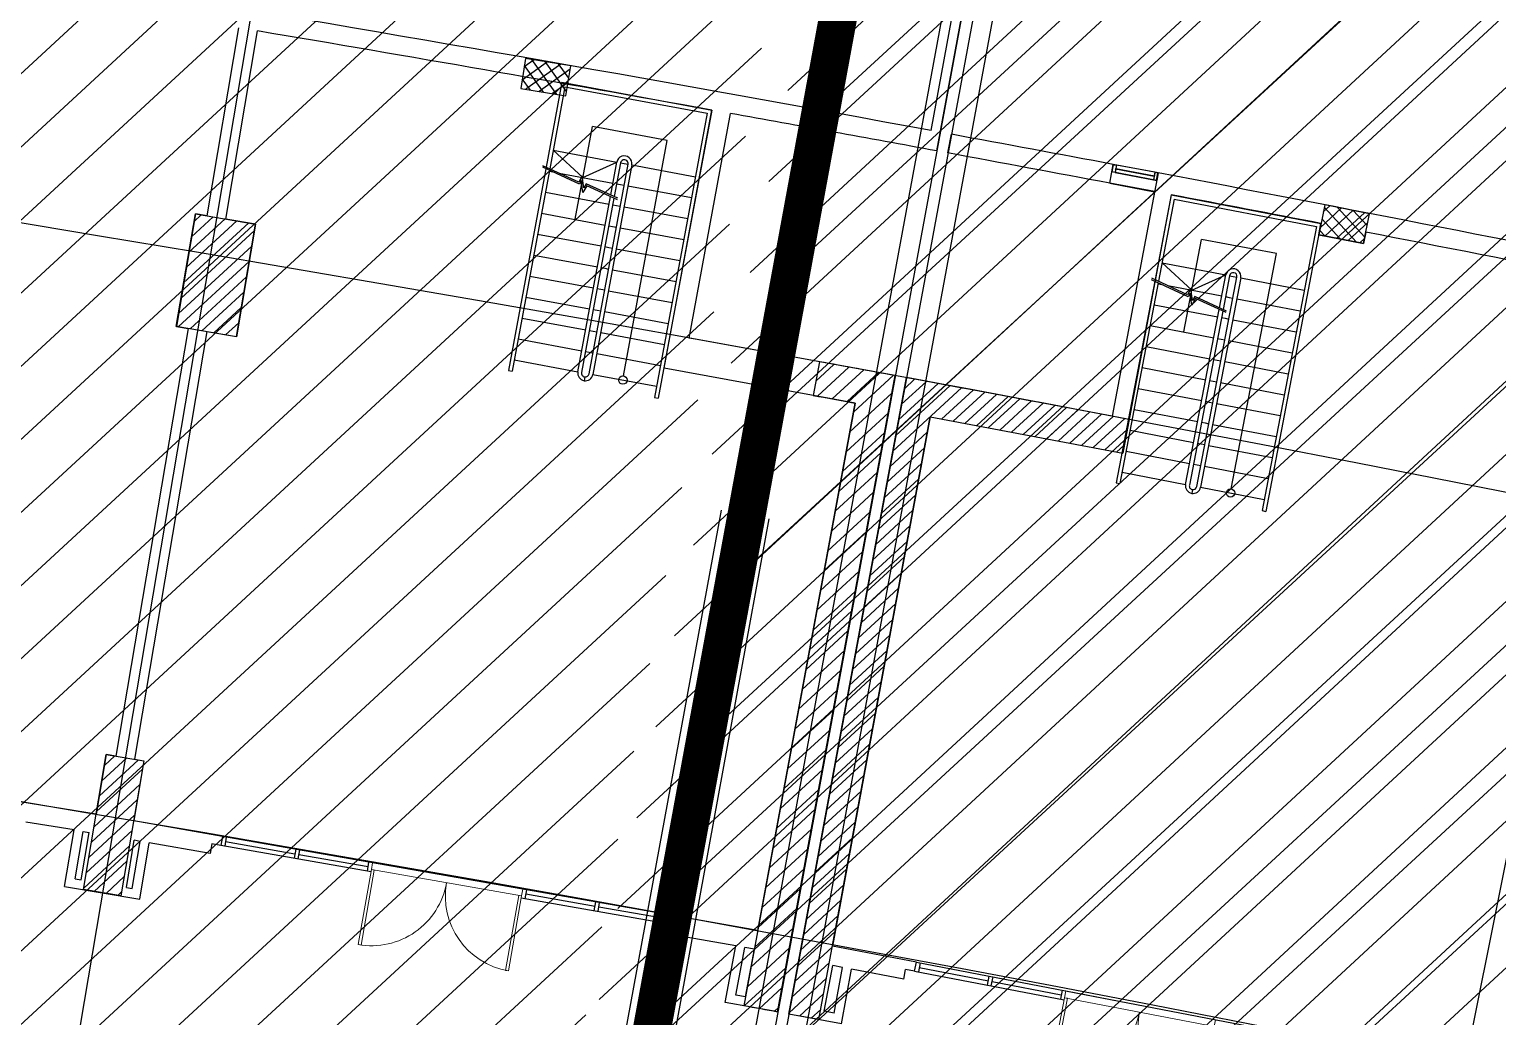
# Model space of a CAD drawing. Extents: x -678889171 to 586587, y -792238163 to 335485.
# Drawn here: x -678784365 to -678765092, y -792171516 to -792158549 of the extents above; entities that cross this region are included whole.
import ezdxf
from ezdxf.enums import TextEntityAlignment as Align

# ---------------------------------------------------------------- set-up
doc = ezdxf.new("R2010")
doc.units = 0
doc.header["$MEASUREMENT"] = 0
doc.layers.get('0').update_dxf_attribs({"color": 8})
for name, color, linetype in [('A-ANNO-LEGN', 252, 'Continuous'), ('A-FLOR-PATT', 252, 'Continuous'), ('A-SITE-PATT', 252, 'Continuous'), ('A-WALL', 252, 'Continuous')]:
    doc.layers.add(name, color=color, linetype=linetype)
for name, color, linetype, lineweight in [('BASEMENT3 LAYOUT$0$A-TABL-TEXT', 252, 'Continuous', 30), ('BASEMENT3 LAYOUT$0$HATCH5', 252, 'Continuous', 15), ('BASEMENT3 LAYOUT$0$HATCH6', 252, 'Continuous', 15), ('Ground floor Towers$0$04-Ground Floor$0$A-DOOR-FULL', 252, 'Continuous', 20), ('Ground floor Towers$0$04-Ground Floor$0$A-GLAZ', 252, 'Continuous', 20)]:
    doc.layers.add(name, color=color, linetype=linetype, lineweight=lineweight)
doc.styles.add('Ground floor Towers$0$$Bas01-Rname$0$EN-SC', font='swissc.ttf')
doc.styles.add('Ground floor Towers$0$$Bas01-Rname$0$EN-SCL', font='swisscl.ttf')
doc.styles.add('Ground floor Towers$0$04-Ground Floor$0$V2-lower ground$0$LEVEL  FOR LICENSE LOWER GR$0$$LG- LEVEL$0$AR-SR', font='sarb.shx')

# ---------------------------------------------------------------- blocks, each defined once
blk = doc.blocks.new('A$C61C61320')
at = {"layer": 'BASEMENT3 LAYOUT$0$HATCH5'}
h = blk.add_hatch(dxfattribs=at)
h.set_pattern_fill('JIS_WOOD', color=256, scale=1000, style=0)
h.set_pattern_definition([(45, (-845680.2949388556, -470481.0696760565), (-499.9999991609842, 499.9999991609843), [])])
h.paths.add_polyline_path([(12440.74077330553, -169431.9252005816), (13408.27617370361, -243253.7315873399), (7111.185080291936, -248399.4795461658), (-61957.46107163071, -237877.8060760189), (-55832.26724016038, -200866.3395951205), (-20860.02674167091, -206712.4958959252), (-20783.43353955913, -208437.764712235), (-16504.6553898881, -208719.7022090854), (-18718.17453308101, -208569.0044804074), (-18168.17453308101, -169431.9252005816)])
at = {"layer": 'BASEMENT3 LAYOUT$0$HATCH6'}
h = blk.add_hatch(dxfattribs=at)
h.set_pattern_fill('JIS_WOOD', color=256, scale=1000, style=0)
h.set_pattern_definition([(45, (-845711.5632553247, -470537.5133829243), (-499.9999991609842, 499.9999991609843), [])])
h.paths.add_polyline_path([(-57054.4839232408, -202715.6827627594), (-61988.72938809986, -237934.2497828866), (-80426.45722685638, -233625.2072105513), (-117920.8563015934, -232159.4412755717), (-127624.8318891085, -221284.5855308848), (-127624.8318891085, -154987.425217584), (-104462.5924733605, -154589.848100547), (-93882.62928564264, -154028.8445178776), (-93529.7361727003, -176713.0896850609), (-93352.28011348587, -178273.3977080029), (-93352.28011348587, -194674.8746110406), (-91405.28890382661, -196764.3988851835), (-82930.71560722869, -197602.72102616), (-65142.08317814791, -199622.3395659931), (-55832.26724016038, -200866.3395951205)])
for p, q in [((-59883.22629425302, -226953.7113033014), (-62016.83858275879, -241980.3372030303)), ((-61377.40907591535, -242077.9771225467), (-59248.31349740457, -227043.8649367919))]:
    blk.add_line(p, q)
at = {"layer": 'BASEMENT3 LAYOUT$0$A-TABL-TEXT', "const_width": 500}
blk.add_lwpolyline([(-61675.10775182908, -241975.3168535259), (-55832.26724016038, -200866.3395951205)], dxfattribs=at)
at = {"layer": 'BASEMENT3 LAYOUT$0$HATCH6'}
for points in [[(-56182.62965816143, -202983.40351943), (-61193.42310835095, -237994.1969192784), (-80426.45722685638, -233662.5050700729), (-117920.8563015934, -232196.7391350933), (-127624.8318891085, -221321.8833904064), (-127624.8318891085, -155024.7230771056), (-104462.5924733605, -154627.1459600686), (-93882.62928564264, -154066.1423773992), (-93361.99845258333, -178187.9478082885), (-93352.28011348587, -179178.229467513), (-93494.76352696051, -194320.7128558172), (-91405.28890382661, -196764.3988851835), (-82961.84863941744, -197787.7979447818), (-65211.28236189531, -199613.7986915881), (-55832.26724016038, -200866.3395951205)], [(-56182.62965816143, -202984.025088968), (-61193.42310835095, -237994.8184888165), (-80426.45722685638, -233663.1266396109), (-117920.8563015934, -232197.3607046313), (-127624.8318891085, -221322.5049599444), (-127624.8318891085, -155025.3446466436), (-104462.5924733605, -154627.7675296066), (-93882.62928564264, -154066.7639469372), (-93361.99845258333, -178188.5693778265), (-93352.28011348587, -179178.851037051), (-93494.76352696051, -194321.3344253552), (-91405.28890382661, -196765.0204547216), (-82961.84863941744, -197788.4195143199), (-65211.28236189531, -199614.4202611261), (-55832.26724016038, -200866.9611646585)]]:
    blk.add_lwpolyline(points, close=True, dxfattribs=at)
blk = doc.blocks.new('2')
at = {"layer": 'BASEMENT3 LAYOUT$0$A-TABL-TEXT', "const_width": 500}
blk.add_lwpolyline([(56518.08711341524, -7861.840212244359), (62088.58906143298, 31331.02110951082)], dxfattribs=at)
blk = doc.blocks.new('Ground floor Towers$0$04-Ground Floor$0$a-r-00l-facd$0$WATG_DOORDOUBLE_M3')
at = {"layer": 'Ground floor Towers$0$04-Ground Floor$0$A-DOOR-FULL'}
for p, q in [((2199.999999287247, 1.468276605010033e-05), (2200.000000712753, -99.99998531723395)), ((-7.127528078854084e-07, -8.368981070816517e-06), (7.127528078854084e-07, -100.0000083689811))]:
    blk.add_line(p, q, dxfattribs=at)
for points in [[(7.127528078854084e-07, -100.0000083689811), (40.00000071275281, -100.0000077987788), (40.00001545171835, -1199.058316136943), (1.545171835459769e-05, -1199.058316707145)], [(2200.000000712753, -99.99997886421625), (2160.000000712753, -99.99997943441849), (2160.000015465135, -1199.999985887436), (2200.000015465135, -1199.999985317234)]]:
    blk.add_lwpolyline(points, close=True, dxfattribs=at)
for centre, start, end in [((7.127528078854084e-07, -100.0000167199178), 270.0000008170881, 8.137530065835503e-07), ((2200.000000712753, -99.99998535879422), 180.000000813753, 270.0000008170881)]:
    blk.add_arc(centre, 1100, start, end, dxfattribs=at)
at = {"layer": 'Ground floor Towers$0$04-Ground Floor$0$A-GLAZ'}
for p, q in [((-7.127528078854084e-07, -1.482199877500534e-05), (2199.999999287247, 8.229748345911503e-06)), ((7.127528078854084e-07, -100.0000083689811), (2200.000000712753, -99.99998531723395))]:
    blk.add_line(p, q, dxfattribs=at)
blk = doc.blocks.new('GR')
at = {"layer": 'A-FLOR-PATT'}
for p, q in [((24660, 51410), (18907.74619863499, 6297.218948154703)), ((33880, 50170), (28453.82219061675, 12193.04290999438)), ((34530, 50080), (29103.40449962695, 12100.23078453529)), ((43550, 48720), (36448.18627554716, 3793.630470206146)), ((32376.12747447414, 37855.94499149045), (28534.12877654682, 10966.40601642555)), ((32524.61943165358, 37834.72852022282), (28682.60164317381, 10945.05593341186)), ((30570.70715886561, 25234.41652635872), (31278.03718110567, 30184.10560962479)), ((30487.2764663228, 25498.84877071111), (30699.56789124678, 26984.40221164966)), ((21035.97771099815, 23993.39457644234), (21352.69590381341, 26478.68162789079)), ((21283.95675400909, 23961.67062782441), (21600.69026787899, 26447.07790357678)), ((25130.38818291645, 26229.15804317524), (25082.19678141375, 25832.07166866539)), ((25243.10438289924, 26215.47852154466), (25116.70866128604, 26116.44184319233)), ((25726.01774468087, 26156.8709409209), (25130.38818291645, 26229.15804317524)), ((25560.27525284124, 25774.05086249992), (25211.38027983429, 26219.32863851247)), ((25418.59342548205, 26194.1807297963), (25095.41086953774, 25940.95280060958)), ((25384.7862102584, 25795.34865424837), (25118.91979583076, 26134.66109751028)), ((25594.08246806473, 26172.8829380477), (25148.80469205219, 25823.98796504084)), ((25720.73195005918, 26113.31717495405), (25324.29373463511, 25802.69017329253)), ((25684.85783883795, 25817.72251865731), (25386.86932241722, 26198.03084676401)), ((25706.15563058638, 25993.2115612402), (25562.35836500017, 26176.73305501544)), ((25677.82634317811, 25759.7845664114), (25726.01774468087, 26156.8709409209)), ((25082.19678141375, 25832.07166866539), (25677.82634317811, 25759.7845664114)), ((25209.29716767569, 25816.64644599671), (25097.6220040824, 25959.17205492736)), ((25618.70639008363, 25935.81765690491), (25457.27789800822, 24812.75849158076)), ((25699.43415831088, 25937.8281323713), (25499.78277721803, 25781.39238154417)), ((25661.08384563142, 25879.21243393257), (25504.99053068754, 24793.27013378626)), ((25618.70639746381, 25935.81765577889), (27598.35995938299, 25651.26230981002)), ((25661.08384563142, 25879.21243393257), (27541.7547364745, 25608.88485425308)), ((25678.13636656245, 25762.3390897885), (25675.27181980107, 25760.09458979574)), ((27598.35995939217, 25651.26230987389), (27050.59091636544, 21840.42918899783)), ((27111.29436902475, 22237.43693882602), (27597.93321448565, 25651.32407776601)), ((27541.7547364745, 25608.88485425308), (27001.09957711742, 21847.54307256689)), ((27422.22575154188, 22647.15631764402), (27845.59055024144, 25617.16098299684)), ((30719.19918408018, 25213.20053088237), (30754.56587082954, 25460.68628408181)), ((25866.69072416248, 24146.79160900329), (26042.48094564381, 25369.76542775617)), ((27032.3077302981, 25227.48775424064), (26042.48094564381, 25369.76542775617)), ((26584.77187536817, 22113.97763450646), (27032.3077302981, 25227.48775424064)), ((32857.47811570577, 24903.52246448444), (32893.74982525935, 25150.91397491505)), ((32879.50572961812, 25051.93314529229), (32894.06094958497, 25150.86820263658)), ((32894.06094958497, 25150.86820263658), (32879.50572961812, 25051.93314529229)), ((32879.50572961812, 25051.93314529229), (32894.06094958497, 25150.86820263658)), ((32882.49231586268, 25054.15366732819), (32896.28147162087, 25147.88161639202)), ((32894.06094958497, 25150.86820263658), (32894.06094958497, 25150.86820263658)), ((32894.06094958497, 25150.86820263658), (32938.58365290182, 25144.31807007799)), ((33487.67129365063, 25063.53688283533), (32894.06094958497, 25150.86820263658)), ((32896.28147162087, 25147.88161639202), (32935.59706665726, 25142.09754804209)), ((32927.98761156246, 25090.37439457024), (32921.80791089907, 25048.36959897826)), ((32930.59116570269, 25089.99136246591), (32924.02843293497, 25045.3830127337)), ((32927.98761156246, 25090.37439457024), (32929.44313355914, 25100.26790030467)), ((33437.75965727487, 25015.37727567752), (32927.98761156246, 25090.37439457024)), ((32935.59706665726, 25142.09754804209), (32929.44313355914, 25100.26790030467)), ((32929.44313355914, 25100.26790030467), (33439.21517927156, 25025.27078141195)), ((32938.58365290182, 25144.31807007799), (32932.04668769937, 25099.88486820034)), ((33443.14859033378, 25070.08701539392), (32938.58365290182, 25144.31807007799)), ((33487.67129365062, 25063.53688283533), (33012.19221066063, 21848.70429898449)), ((33443.14859033378, 25070.08701539392), (33436.61162513134, 25025.65381351628)), ((33445.36911236968, 25067.10042914937), (33439.21517927156, 25025.27078141195)), ((33487.67129365063, 25063.53688283533), (33443.14859033378, 25070.08701539392)), ((33484.68470740607, 25061.31636079944), (33445.36911236968, 25067.10042914937)), ((33470.89555164788, 24967.58841173561), (33484.68470740607, 25061.31636079944)), ((33473.11607368378, 24964.60182549105), (33487.67129365063, 25063.53688283533)), ((33487.67129365063, 25063.53688283533), (33473.11607368378, 24964.60182549105)), ((33473.11607368378, 24964.60182549105), (33487.67129365063, 25063.53688283533)), ((33487.67129365063, 25063.53688283533), (33487.67129365063, 25063.53688283533)), ((25945.73212765347, 24696.68321419122), (25540.14782314341, 25037.85966697638)), ((25540.14782314321, 25037.85966697642), (26381.50059010117, 24916.92364448798)), ((25945.73212765338, 24696.68321419131), (26381.5005901793, 24916.92364447675)), ((26131.47115969134, 22123.19067331991), (26529.9746077955, 24895.58199346122)), ((26579.64715535405, 24889.79147647501), (26180.90750213318, 22115.69929087359)), ((26319.03843853824, 24482.37401222202, 4.747220469504263e-09), (26381.50059010116, 24916.92364448794, 4.779426486186638e-09)), ((26430.99192933201, 24909.80976081247), (26366.75107115687, 24462.88565445228)), ((26430.991929334, 24909.80976081217, 4.779289937782804e-09), (26366.75107121937, 24462.88565442677, 4.74616680487173e-09)), ((26430.99192933202, 24909.80976081247), (26480.48326856471, 24902.69587713671)), ((26480.48326856469, 24902.6958771367), (26529.97460779549, 24895.58199346119)), ((26579.45712096607, 24888.46937844334), (27420.81871398625, 24767.53208729695)), ((32857.47811570577, 24903.52246448443), (33451.02119860342, 24815.73645591002)), ((33451.24001158503, 24816.16872991807), (32857.62966751934, 24903.5000497193)), ((32879.50572961812, 25051.93314529229), (32879.50572961812, 25051.93314529229)), ((32924.02843293497, 25045.3830127337), (32879.50572961812, 25051.93314529229)), ((33473.11607368378, 24964.60182549105), (32879.50572961812, 25051.93314529229)), ((32921.80791089907, 25048.36959897826), (32882.49231586268, 25054.15366732819)), ((32924.02843293497, 25045.3830127337), (33428.59337036693, 24971.15195804964)), ((33435.15610313465, 25015.76030778185), (33428.59337036693, 24971.15195804964)), ((33428.59337036693, 24971.15195804964), (33473.11607368378, 24964.60182549105)), ((33437.75965727487, 25015.37727567752), (33431.57995661149, 24973.37248008554)), ((33431.57995661149, 24973.37248008554), (33470.89555164788, 24967.58841173561)), ((33439.21517927156, 25025.27078141195), (33437.75965727487, 25015.37727567752)), ((33473.11607368378, 24964.60182549105), (33473.11607368378, 24964.60182549105)), ((25454.34474558275, 24792.35253068851), (25070.9373468579, 22124.98453174305)), ((25502.05737826011, 24772.86417289478), (25120.42868609066, 22117.87064806729)), ((25903.66844759842, 24608.8250123205, -4.795568353964373e-09), (25412.14675652413, 24809.58841692667, -4.795568353964373e-09)), ((25893.64654719457, 24634.52250064708, -4.795568353943113e-09), (25415.07990876579, 24829.99437789399, -4.795568353943113e-09)), ((25500.31007455886, 24760.70816727322), (25548.92765526605, 24753.71987762274)), ((25630.54068600282, 24741.98882293539), (26341.66284155579, 24639.77214477918)), ((25933.94036784318, 24720.26306652411, -4.795568353943113e-09), (25893.64654719457, 24634.52250064708, -4.795568353943113e-09)), ((25963.08992329104, 24560.93461616531, -4.795568353943113e-09), (25933.94036784318, 24720.26306652411, -4.795568353943113e-09)), ((33671.41119784895, 24783.66257519158), (33171.40952979928, 21366.99165776606)), ((33671.41119759828, 24783.66257522866), (33503.46683905213, 23661.55930934586)), ((33713.45938491759, 24726.81233380777), (33551.06555149601, 23641.79434083075)), ((33671.41120911744, 24783.66265219276), (35649.3902530212, 24487.61992580887)), ((33671.4112049718, 24783.66257405982), (35649.37977130719, 24487.62149459972)), ((33713.45938491759, 24726.81233380777), (35592.52952995009, 24445.57330727088)), ((35688.39404218594, 24734.00980687155), (35625.85237680443, 24338.92938456325)), ((35640.44940761596, 24431.13993032218), (35908.47951220052, 24699.17003490674)), ((35673.6963861837, 24641.16360418656), (35755.86229089327, 24723.32950889613)), ((36126.29844081297, 24259.70822221381), (35683.41976168065, 24702.58690134611)), ((36281.01467564839, 24640.19730879915), (35688.39404218594, 24734.00980687155)), ((35711.46326015933, 24325.37708756892), (36061.09673350782, 24675.01056091741)), ((36232.02944569281, 24330.75391263061), (35855.17519069562, 24707.6081676278)), ((36256.18891968211, 24483.37113393791), (36065.19886456008, 24674.36118905997)), ((25460.47232597453, 24483.55666757002), (26301.82509301042, 24362.62064507039)), ((25925.49800220469, 24655.27576667082, -4.795568353964373e-09), (25903.66844759842, 24608.8250123205, -4.795568353964373e-09)), ((25954.14107252193, 24498.71571156721, -4.795568353964373e-09), (25925.49800220469, 24655.27576667082, -4.795568353964373e-09)), ((26000.55678627067, 24590.85471553413, -4.795568353964373e-09), (25954.14107252193, 24498.71571156721, -4.795568353964373e-09)), ((25991.00995012751, 24616.35816253944, -4.795568353943113e-09), (25963.08992329104, 24560.93461616531, -4.795568353943113e-09)), ((26414.46370384785, 24443.39729665301, -4.795568353943113e-09), (25991.00995012751, 24616.35816253944, -4.795568353943113e-09)), ((26411.53055160617, 24422.99133568562, -4.795568353964373e-09), (26000.55678627067, 24590.85471553413, -4.795568353964373e-09)), ((26391.15418074766, 24632.65826110928), (26440.64552001933, 24625.54437742791)), ((26440.64552001933, 24625.5443774279), (26490.13685925008, 24618.43049375239)), ((26539.6201826356, 24611.31776227427), (27380.9809654019, 24490.38058759375)), ((35649.37977131674, 24487.62149466354), (35079.50069123712, 20680.03199029834)), ((35625.85237680438, 24338.92938456325), (35649.3902530212, 24487.61992580887)), ((35916.27476694848, 24292.95520078164), (35659.26028769132, 24549.9696800388)), ((35864.08048146655, 24301.2176135795), (36213.71395481503, 24650.85108692799)), ((36016.69770277388, 24277.05813959014), (36262.42885788518, 24522.78929470145)), ((36218.47301026687, 24245.11688649086), (36281.01467564839, 24640.19730879915)), ((36280.34839367151, 24635.98835524518), (36275.22253842448, 24641.1142104922)), ((25982.99714199704, 22144.53232434662, 4.573954718460232e-09), (26316.10528629932, 24461.96805125351, 4.74570811125891e-09)), ((26363.81791898042, 24442.47969345825, 4.744654446626377e-09), (26032.48848122984, 22137.41844067084, 4.573818170056398e-09)), ((26351.31643216333, 24355.50676140608), (26400.80777147393, 24348.39287771912)), ((26400.80777147393, 24348.3928777191), (26450.29911070473, 24341.27899404361)), ((26499.78324430509, 24334.16614610521), (27341.14321681757, 24213.22908789055)), ((35592.52952995009, 24445.57330727088), (35030.05147687823, 20687.43301720584)), ((35625.85237680443, 24338.92938456325), (36218.47301026687, 24245.11688649086)), ((36218.47301026683, 24245.11688649086), (35625.85237680438, 24338.92938456325)), ((35706.25109308405, 24326.20217934944), (35635.10081370198, 24397.3524587315)), ((36169.31492408112, 24252.89866560075), (36229.18187931742, 24312.76562083705)), ((36242.60204521888, 24397.54182210135), (36218.47301026683, 24245.11688649086)), ((25420.63457739019, 24206.40516786683), (26261.98734446502, 24085.4691453616)), ((33909.00728903143, 22993.22728531877), (34091.89307087704, 24215.16016159397)), ((35080.87735773629, 24067.13962131139), (34091.89307087704, 24215.16016159397)), ((20691.23772457719, 22524.28860877524, 1.317923475507005e-07), (20881.58139391709, 24012.16269200365, 1.317923475507005e-07)), ((20882.81060573569, 24012.98923782297), (20692.46693639591, 22525.11515459427)), ((20764.91374667501, 23100.19766955396, 1.317923153483997e-07), (21586.67604043709, 23921.95996331604, 1.317923153483997e-07)), ((20790.84633713794, 23302.90695531353, 1.317923153483997e-07), (21429.94938023578, 23942.00999841137, 1.317923153483997e-07)), ((20816.77892760087, 23505.61624107309, 1.317923153483997e-07), (21273.22272003448, 23962.0600335067, 1.317923153483997e-07)), ((20842.71151806379, 23708.32552683266, 1.317923153483997e-07), (21116.49605983316, 23982.11006860203, 1.317923153483997e-07)), ((20868.64410852673, 23911.03481259223, 1.317923153483997e-07), (20959.76939963186, 24002.16010369736, 1.317923153483997e-07)), ((20881.58139391709, 24012.16269200365, 1.317923475507005e-07), (21675.11423830554, 23910.64606835553, 1.317923475507005e-07)), ((21035.97771099815, 23993.39457644234), (20882.81060573569, 24012.98923782297)), ((21675.23806902685, 23911.6140255332), (21283.95675400909, 23961.67062782441)), ((21675.11423830554, 23910.64606835553, 1.317923475507005e-07), (21484.77056896541, 22422.77198512712, 1.317923475507005e-07)), ((21484.89439968666, 22423.73994230432), (21675.23806902685, 23911.6140255332)), ((25380.79682880585, 23929.25366816363), (26222.14959591964, 23808.31764565281)), ((26311.47868357899, 24078.35526170289), (26360.97002292855, 24071.24137801032)), ((26360.97002292854, 24071.24137801031), (26410.46136215932, 24064.12749433481)), ((26459.94630597466, 24057.01452993615), (27301.30546823323, 23936.07758818737)), ((34615.27725755385, 20956.27958687636), (35080.87735773629, 24067.13962131139)), ((20738.98115621208, 22897.4883837944, 1.317923153483997e-07), (21663.81496908896, 23822.32219667128, 1.317923153483997e-07)), ((26271.64093499469, 23801.20376199969), (26321.13227438318, 23794.08987830152)), ((26321.13227438318, 23794.08987830151), (26370.62361361397, 23786.97599462601)), ((26420.10936764418, 23779.86291376708), (27261.46771964892, 23658.92608848417)), ((33991.23910348512, 23542.65084652965), (33587.64192567759, 23886.17568997737)), ((33587.6419256774, 23886.17568997741), (34428.27856950957, 23760.35823073697)), ((33991.23910348503, 23542.65084652974), (34428.27856958763, 23760.35823072528)), ((34162.03765315189, 20968.12356926603), (34576.62621253464, 23738.15514969517)), ((34626.26431338408, 23732.07641528863), (34211.42968050975, 20960.34536905892)), ((34363.29520849822, 23326.17846834353, 4.747031315729687e-09), (34428.27856950956, 23760.35823073692, 4.779237081156963e-09)), ((34477.72778385066, 23752.95720372311), (34410.89392088155, 23306.41349985354)), ((34477.72778385264, 23752.9572037228, 4.77908291682203e-09), (34410.8939209439, 23306.41349982766, 4.745960042320933e-09)), ((34477.72778385067, 23752.95720372311), (34527.1769981936, 23745.556176709)), ((34527.17699819359, 23745.55617670898), (34576.62621253463, 23738.15514969514)), ((34626.06660832782, 23730.75544254678), (35466.71207070986, 23604.93666344053)), ((20713.04856574915, 22694.77909803484, 1.317923153483997e-07), (21637.88237862602, 23619.61291091171, 1.317923153483997e-07)), ((25340.95908022151, 23652.10216846043), (26182.31184737424, 23531.16614594401)), ((26231.80318660709, 23524.05226226822), (26281.29452583777, 23516.93837859273)), ((26281.2945258378, 23516.93837859271), (26330.78586506857, 23509.82449491722)), ((33500.41529347296, 23641.17071712704), (33101.53211729478, 20976.07306657889)), ((33548.01400591487, 23621.40574861272), (33150.98133163778, 20968.67203956478)), ((33948.66617558647, 23455.03827536621, -4.795426263880979e-09), (33458.3180577071, 23658.65124331706, -4.795426263880979e-09)), ((33938.79360024232, 23480.79350105099, -4.795426275658376e-09), (33461.3696031029, 23679.03983561201, -4.795426275658376e-09)), ((33546.19617439828, 23609.26008965682), (33594.77237392122, 23601.98972611941)), ((33676.3159391722, 23589.7851615521), (34386.83281826938, 23483.44263041055)), ((33979.58440712813, 23566.29874470878, -4.795426275658376e-09), (33938.79360024232, 23480.79350105099, -4.795426275658376e-09)), ((34007.80867951499, 23406.80378514963, -4.795426275658376e-09), (33979.58440712813, 23566.29874470878, -4.795426275658376e-09)), ((20716.14800114501, 22521.10183813406, 1.317923153483997e-07), (21611.9497881631, 23416.90362515214, 1.317923153483997e-07)), ((25301.12133163716, 23374.95066875724), (26142.47409882888, 23254.01464623521)), ((26380.2724293137, 23502.71129759802), (27221.62997106455, 23381.77458878097)), ((33504.75042311916, 23332.34448933623), (34345.3870670292, 23206.52703008414)), ((33970.76497714002, 23501.36154170095, -4.795426263880979e-09), (33948.66617558647, 23455.03827536621, -4.795426263880979e-09)), ((33998.49884155781, 23344.63787056063, -4.795426263880979e-09), (33970.76497714002, 23501.36154170095, -4.795426263880979e-09)), ((34045.44857695029, 23436.50591114819, -4.795426263880979e-09), (33998.49884155781, 23344.63787056063, -4.795426263880979e-09)), ((34036.04993158794, 23462.06434135917, -4.795426275658376e-09), (34007.80867951499, 23406.80378514963, -4.795426275658376e-09)), ((34458.49263333705, 23286.64853133359, -4.795426275658376e-09), (34036.04993158794, 23462.06434135917, -4.795426275658376e-09)), ((34455.44108794123, 23266.25993903857, -4.795426263880979e-09), (34045.44857695029, 23436.50591114819, -4.795426263880979e-09)), ((34436.28203257154, 23476.04160340253), (34485.73124695341, 23468.64057638259)), ((34485.73124695341, 23468.64057638257), (34535.18046129442, 23461.23954936873)), ((34584.62166661293, 23453.83972105932), (35425.26631943073, 23328.02106311995)), ((20872.87466134632, 22501.05180303873, 1.317923153483997e-07), (21586.01719770016, 23214.19433939257, 1.317923153483997e-07)), ((26191.96543806172, 23246.90076255941), (26241.45677729239, 23239.78687888393)), ((26241.45677729241, 23239.78687888391), (26290.9481165232, 23232.67299520841)), ((26340.43549098321, 23225.55968142896), (27181.79222248022, 23104.62308907777)), ((34013.69001012683, 20990.32665030778, 4.573766916417654e-09), (34360.24366310514, 23305.78987604737, 4.74551896928299e-09)), ((34407.8423755508, 23286.0249075315, 4.744447695874236e-09), (34063.13922446989, 20982.92562329365, 4.573612752082722e-09)), ((34394.83628129244, 23199.12600308195), (34444.28549571321, 23191.72497605618)), ((34444.28549571321, 23191.72497605616), (34493.73471005425, 23184.32394904233)), ((34543.176724898, 23176.92399957186), (35383.82056815163, 23051.10546279936)), ((21029.60132154763, 22481.0017679434, 1.317923153483997e-07), (21560.08460723724, 23011.48505363301, 1.317923153483997e-07)), ((25261.28358305281, 23097.79916905404), (26102.63635028348, 22976.86314652642)), ((26152.12768951634, 22969.74926285062), (26201.61902874703, 22962.63537917513)), ((26201.61902874702, 22962.63537917512), (26251.11036797777, 22955.52149549962)), ((26300.59855265274, 22948.40806525989), (27141.95447389585, 22827.47158937458)), ((33463.30467184004, 23055.42888901565), (34303.941315789, 22929.61142975774)), ((21186.32798174894, 22460.95173284807, 1.317923153483997e-07), (21534.1520167743, 22808.77576787344, 1.317923153483997e-07)), ((25221.44583446849, 22820.64766935085), (26062.79860173811, 22699.71164681761)), ((33421.85892056094, 22778.51328869506), (34262.4955645488, 22652.69582943133)), ((34353.39053001331, 22922.21040276137), (34402.83974447302, 22914.80937572976)), ((34402.83974447302, 22914.80937572975), (34452.28895881404, 22907.40834871592)), ((34501.73178318312, 22900.00827808442), (35342.37481687251, 22774.18986247879)), ((21343.05464195024, 22440.90169775274, 1.317923153483997e-07), (21508.21942631137, 22606.06648211387, 1.317923153483997e-07)), ((26112.28994097095, 22692.59776314182), (26161.78128020165, 22685.48387946634)), ((26161.78128020165, 22685.48387946632), (26211.27261943244, 22678.36999579083)), ((26260.76161432225, 22671.25644909083), (27102.11672531153, 22550.32008967138)), ((27502.66433401936, 22635.87534847905), (27422.22575154188, 22647.15631764402)), ((30146.34426912243, 22264.84900884386), (27502.68737895309, 22636.03664087414)), ((34311.94477873424, 22645.29480244078), (34361.39399323284, 22637.89377540335)), ((34361.39399323284, 22637.89377540334), (34410.8432075739, 22630.4927483895)), ((34460.28684146822, 22623.09255659696), (35300.92906559342, 22497.2742621582)), ((20846.35534283158, 22505.42821718517), (20126.34560557939, 16855.51319014592)), ((21094.33438584206, 22473.70426856729), (20374.33325510817, 16823.85677686242)), ((21484.77056896541, 22422.77198512712, 1.317923475507005e-07), (20691.23772457719, 22524.28860877524, 1.317923475507005e-07)), ((20692.46693639591, 22525.11515459427), (20846.35534283158, 22505.42821718517)), ((21094.33438584206, 22473.70426856729), (21484.89439968666, 22423.73994230432)), ((25181.60808588413, 22543.49616964765), (26022.96085319272, 22422.56014710882)), ((26072.45219242556, 22415.44626343303), (26121.94353165626, 22408.33237975754)), ((26121.94353165625, 22408.33237975753), (26171.43487088701, 22401.21849608203)), ((26220.9246759918, 22394.10483292176), (27062.27897672718, 22273.16858996819)), ((29144.69643435918, 22405.37234581902, -6.574195595121094e-08), (29081.1511727437, 21960.61657005351, -6.574195595121094e-08)), ((29107.96394746931, 22148.28023088904), (29337.82319852877, 22378.1394819485)), ((33380.41316928182, 22501.59768837448), (34221.0498133086, 22375.78022910492)), ((34270.49902765169, 22368.37920209078), (34319.94824199263, 22360.97817507695)), ((34319.94824199266, 22360.97817507693), (34369.39745633367, 22353.5771480631)), ((25141.77033729981, 22266.34466994445), (25983.12310464738, 22145.40864740003)), ((29637.56652282746, 21882.48045062579), (27111.29436902475, 22237.43693882602)), ((28943.59364010114, 13849.11039305909, -6.574195595121094e-08), (30145.83689666365, 22263.65804994397, -6.574195595121094e-08)), ((28944.4789819904, 13849.98110438316), (30146.34426912243, 22264.84900884386)), ((30294.32891220076, 22242.44199348132), (29092.08565563837, 13827.89433659644)), ((29092.97097551808, 13828.76487576941), (30294.88763892747, 22243.99249682945)), ((29136.73280292592, 21952.54268331892), (29534.5391389751, 22350.3490193681)), ((29332.96944429727, 21924.27292166353), (29731.20956044324, 22322.51303780951)), ((29529.52808187366, 21896.3251562132), (29927.83448951733, 22294.63156385686)), ((29619.42001120961, 21761.71068252242), (30124.41395274657, 22266.70462405938)), ((30214.55969920673, 21684.13414635835), (30712.70189983846, 22182.27634699008)), ((30244.02720058238, 21890.37834303064), (30558.17505163781, 22204.52619408607)), ((30273.49470195791, 22096.6225397028), (30403.61998367164, 22226.74782141653)), ((33012.19221066063, 21848.70429898449), (30294.88763892747, 22243.99249682945)), ((33338.96741800271, 22224.6820880539), (34179.60406206843, 22098.8646287785)), ((34418.84189975332, 22346.17683510949), (35259.48331431429, 22220.35866183762)), ((25070.93734685021, 22124.98453168954), (25120.42868610179, 22117.87064812028)), ((26074.95269574079, 22080.80082463126), (26067.92557102075, 22031.29709226521)), ((26181.08773766131, 22116.9532167527), (27022.44122814284, 21996.01709026499)), ((29582.00178353973, 21499.78605182581), (30112.49207610432, 22030.2763443904)), ((30155.6246964556, 21271.64575301396), (31021.6709887677, 22137.69204532605)), ((30185.0921978312, 21477.88994968618), (30867.20054123295, 22159.99829308793)), ((30778.00268950925, 21717.24705077097), (31176.11325537536, 22115.35761663708)), ((30932.21210592519, 21694.67977189028), (31330.52735397534, 22092.99501994043)), ((31086.4215223412, 21672.11249300966), (31484.91329747345, 22070.60426814191)), ((31240.63093875721, 21649.54521412903), (31639.2710987624, 22048.18537413422)), ((31394.84035517328, 21626.97793524846), (31793.60077072127, 22025.73835079646)), ((31549.04977158934, 21604.41065636772), (31947.90232621616, 22003.26321099454)), ((31703.25918800535, 21581.84337748709), (32102.1757780991, 21980.75996758085)), ((34229.05327641152, 22091.46360176436), (34278.50249075243, 22084.06257475053)), ((34278.50249075246, 22084.06257475051), (34327.9517050935, 22076.66154773668)), ((34377.3969580384, 22069.26111362205), (35218.03756303518, 21943.44306151703)), ((27001.09957711738, 21847.54307256658), (27050.59091636544, 21840.42918899783)), ((29636.50012329215, 21881.27011459775, -6.574195595121094e-08), (28497.99258512736, 13911.80750108312, -6.574195595121094e-08)), ((28641.48312745473, 14910.85373960299), (29637.13936516206, 21882.54110427064)), ((31857.4686044213, 21559.27609860641), (32256.42113920976, 21958.22863339487)), ((32011.67802083731, 21536.70881972578), (32410.63842237368, 21935.66922126216)), ((32165.88743725338, 21514.14154084522), (32564.82764040388, 21913.08174399572)), ((32320.09685366933, 21491.57426196453), (32718.98880609951, 21890.46621439472)), ((32474.30627008533, 21469.00698308391), (32873.1219322469, 21867.82264524547)), ((32628.51568650128, 21446.43970420322), (33027.22703161888, 21845.15104932082)), ((32782.72510291729, 21423.8724253226), (33181.30411697528, 21822.45143938059)), ((33171.40952901039, 21366.99165860885), (33235.5640522429, 21814.44987187891)), ((33297.52166672357, 21947.76648773332), (34138.15831082822, 21821.9490284521)), ((34187.60752517133, 21814.54800143795), (34237.05673951228, 21807.14697442412)), ((34237.05673951226, 21807.14697442411), (34286.50595385327, 21799.74594741027)), ((34335.9520163235, 21792.34539213458), (35176.59181175603, 21666.52746119645)), ((29488.03837892113, 13771.13630032896), (30626.52021319405, 21739.41526441167)), ((29544.58355586985, 21237.86142112919), (30075.0683493573, 21768.34621461665)), ((30626.52021398293, 21739.41526356887), (29628.28866629896, 14743.78577900791)), ((30626.52021319405, 21739.41526441167), (33171.40952901039, 21366.99165860885)), ((30626.52021398293, 21739.41526356887), (33171.40952979928, 21366.99165776606)), ((32936.93451933324, 21401.30514644191), (33216.39735030284, 21680.76797741151)), ((33256.07591544447, 21670.85088741274), (34096.71255958805, 21545.03342812568)), ((29507.16532819996, 20975.93679043258), (30037.64462261028, 21506.41608484289)), ((30126.15719507996, 21065.40155634168), (30597.57379615307, 21536.81815741479)), ((33091.14393574919, 21378.73786756123), (33186.80978070694, 21474.40371251898)), ((33214.63016416535, 21393.93528709215), (34055.26680834785, 21268.11782779928)), ((34146.16177393114, 21537.63240111154), (34195.61098827209, 21530.23137409771)), ((34195.61098827208, 21530.2313740977), (34245.06020261312, 21522.83034708387)), ((34294.50707460859, 21515.42967064713), (35135.14606047695, 21389.61186087587)), ((29469.74710053007, 20714.01215973596), (30000.22089586326, 21244.48595506915)), ((30096.68969370436, 20859.15735966945), (30568.10629477742, 21330.57396074251)), ((34104.71602269094, 21260.71680078513), (34154.16523703188, 21253.3157737713)), ((34154.16523703188, 21253.31577377129), (34203.61445137289, 21245.91474675745)), ((34253.0621328937, 21238.51394915967), (35093.7003091978, 21112.69626055528)), ((30067.22219232877, 20652.91316299723), (30538.63879340177, 21124.32976407022)), ((33173.18441288625, 21117.01968677155), (34013.8210571077, 20991.20222747286)), ((29432.32887286019, 20452.08752903936), (29962.79716911624, 20982.5558252954)), ((30037.75469095306, 20446.66896632488), (30509.17129202618, 20918.085567398)), ((33101.53211728678, 20976.07306652543), (33150.98133164923, 20968.6720396177)), ((34105.27409735767, 20926.0624854382), (34097.95975590419, 20876.60037459462)), ((34211.6171911788, 20961.59822767222), (35052.2545579187, 20835.78066023469)), ((29394.91064519031, 20190.16289834274), (29925.37344236921, 20720.62569552164)), ((30008.28718957759, 20240.42476965277), (30479.70379065047, 20711.84137072565)), ((35030.05147687818, 20687.43301720553), (35079.50069123712, 20680.03199029834)), ((29357.49241752042, 19928.23826764612), (29887.9497156222, 20458.6955657479)), ((29978.819688202, 20034.18057298037), (30450.23628927494, 20505.59717405331)), ((29949.35218682647, 19827.93637630821), (30420.76878789935, 20299.35297738109)), ((29320.07418985054, 19666.31363694951), (29850.52598887518, 20196.76543597415)), ((29919.88468545087, 19621.69217963598), (30391.3012865237, 20093.1087807088)), ((29282.65596218065, 19404.3890062529), (29813.10226212816, 19934.83530620041)), ((29890.41718407528, 19415.44798296376), (30361.83378514805, 19886.86458403652)), ((29245.23773451077, 19142.46437555629), (29775.67853538114, 19672.90517642666)), ((29860.94968269969, 19209.20378629153), (30332.36628377246, 19680.6203873643)), ((29831.48218132404, 19002.95958961925), (30302.89878239675, 19474.37619069195)), ((29207.81950684088, 18880.53974485967), (29738.25480863412, 19410.97504665291)), ((29170.401279171, 18618.61511416306), (29700.8310818871, 19149.04491687916)), ((29802.01467994839, 18796.71539294696), (30273.43128102116, 19268.13199401973)), ((29772.54717857286, 18590.4711962748), (30243.96377964545, 19061.88779734739)), ((29132.98305150111, 18356.69048346645), (29663.40735514008, 18887.11478710541)), ((29743.07967719715, 18384.22699960246), (30214.49627826986, 18855.64360067516)), ((29095.56482383123, 18094.76585276983), (29625.98362839306, 18625.18465733167)), ((29713.61217582162, 18177.98280293029), (30185.02877689415, 18649.39940400282)), ((29058.14659616134, 17832.84122207322), (29588.55990164605, 18363.25452755792)), ((29684.14467444603, 17971.73860625806), (30155.56127551856, 18443.15520733059)), ((29654.67717307043, 17765.49440958584), (30126.09377414285, 18236.91101065825)), ((29020.72836849146, 17570.9165913766), (29551.13617489902, 18101.32439778417)), ((29625.20967169484, 17559.25021291361), (30096.62627276726, 18030.66681398603)), ((28983.31014082158, 17308.99196067999), (29513.71244815201, 17839.39426801042)), ((29595.74217031925, 17353.00601624139), (30067.15877139167, 17824.4226173138)), ((28945.89191315169, 17047.06732998338), (29476.28872140498, 17577.46413823668)), ((29566.2746689436, 17146.7618195691), (30037.69127001596, 17618.17842064146)), ((29536.80716756801, 16940.51762289688), (30008.22376864037, 17411.93422396923)), ((28908.4736854818, 16785.14269928676), (29438.86499465796, 17315.53400846292)), ((29507.33966619236, 16734.27342622459), (29978.7562672646, 17205.69002729683)), ((28871.05545781192, 16523.21806859015), (29401.44126791095, 17053.60387868918)), ((29477.87216481683, 16528.02922955243), (29949.28876588907, 16999.44583062467)), ((19774.03425624926, 15085.81076355849, -6.574195595121094e-08), (20001.58783156733, 16871.42323256715, -6.574195595121094e-08)), ((20001.58783156733, 16871.42323256715), (19900.77177610487, 16080.31983874593)), ((19931.41817627436, 16320.80208208887, -6.574195595121094e-08), (20427.6916954078, 16817.07560122231, -6.574195595121094e-08)), ((19957.23630754691, 16523.39690865805, -6.574195595121094e-08), (20270.91159656808, 16837.07219767922, -6.574195595121094e-08)), ((19983.05443881945, 16725.99173522723, -6.574195595121094e-08), (20114.13149772834, 16857.06879413612, -6.574195595121094e-08)), ((20001.58783156733, 16871.42323256715, -6.574195595121094e-08), (20497.56982792792, 16808.16295971035, -6.574195595121094e-08)), ((20126.34560557939, 16855.51319014592), (20001.58783156733, 16871.42323256715)), ((20497.56982792792, 16808.16295971035, -6.574195595121094e-08), (20270.0229843852, 15022.60331492976, -6.574195595121094e-08)), ((20374.33325510817, 16823.85677686242), (20497.56982792792, 16808.16295971035)), ((20497.56982792792, 16808.16295971035), (20396.27148482113, 16013.27505567006)), ((28833.63723014203, 16261.29343789354), (29364.01754116393, 16791.67374891543)), ((29448.40466344118, 16321.78503288014), (29919.82126451342, 16793.20163395238)), ((19905.60004500182, 16118.20725551968, -6.574195595121094e-08), (20483.25904236984, 16695.8662528877, -6.574195595121094e-08)), ((29418.93716206559, 16115.54083620792), (29890.35376313777, 16586.9574372801)), ((19879.78191372927, 15915.61242895049, -6.574195595121094e-08), (20457.44091109729, 16493.27142631852, -6.574195595121094e-08)), ((28796.21900247215, 15999.36880719693), (29326.59381441691, 16529.74361914168)), ((19900.94067347183, 16081.64517606049), (18895.2870827417, 16202.32470620535)), ((19853.96378245672, 15713.01760238131, -6.574195595121094e-08), (20431.62277982473, 16290.67659974933, -6.574195595121094e-08)), ((28758.80077480227, 15737.44417650031), (29289.17008766989, 16267.81348936793)), ((29389.46966069, 15909.29663953569), (29860.886261762, 16380.7132406077)), ((19828.14565118417, 15510.42277581213, -6.574195595121094e-08), (20405.80464855219, 16088.08177318015, -6.574195595121094e-08)), ((21570.64837178928, 15857.42351744268), (20396.44212025398, 16014.6140315843)), ((28721.38254713239, 15475.5195458037), (29251.74636092287, 16005.88335959419)), ((29360.0021593144, 15703.05244286347), (29831.41876038653, 16174.46904393559)), ((19620.82402884732, 15863.46588080545), (18984.64571532793, 15939.80797381993)), ((19525.87723593901, 15118.41857898885), (19620.82402884732, 15863.46588080545)), ((19660.08431836242, 15222.2860860707), (19739.96071251607, 15849.16934853958)), ((19738.39454118049, 15212.3064451937), (19820.45364876326, 15839.51010820491)), ((19739.96071251607, 15849.16934853958), (19820.45364876326, 15839.51010820491)), ((19802.32751991163, 15307.82794924295, -6.574195595121094e-08), (20379.98651727963, 15885.48694661096, -6.574195595121094e-08)), ((21570.64837178928, 15857.42351744268), (21554.72605938861, 15738.48454162813)), ((27517.59716251701, 15061.30789740905), (21570.64837178927, 15857.42351744281)), ((21620.20627837868, 15850.7892206092), (21604.28396597801, 15731.85024479465)), ((29330.53465793881, 15496.80824619124), (29801.95125901082, 15968.22484726325)), ((19776.50938863908, 15105.23312267376, -6.574195595121094e-08), (20354.16838600708, 15682.89212004176, -6.574195595121094e-08)), ((20335.67696231098, 15136.19040503278), (20415.15805049402, 15759.87835153784)), ((20413.98718512904, 15126.21076415578), (20493.413879436, 15749.40227549081)), ((20493.413879436, 15749.40227549081), (20415.15805049402, 15759.87835153784)), ((20517.85469221089, 14992.00368173237), (20612.34651223848, 15733.4808122266)), ((21418.53791180666, 15625.55629689637), (20612.34651223848, 15733.48081222659)), ((21435.78708357406, 15754.4068540288), (21418.53791180666, 15625.55629689637)), ((21554.72605938861, 15738.48454162813), (21435.78708357406, 15754.4068540288)), ((23537.8054500747, 15473.01050876728), (21554.72605938861, 15738.48454162826)), ((21612.24512217836, 15791.31973270192), (22529.04443281634, 15668.42119158679)), ((22537.02755028251, 15728.05472918733), (22521.10523788186, 15609.11575337277)), ((22586.58545687192, 15721.42043235373), (22570.66314447126, 15602.48145653917)), ((22578.60115231032, 15661.77802720218), (23495.76028054699, 15538.83125191253)), ((28683.9643194625, 15213.59491510709), (29214.32263417585, 15743.95322982044)), ((29301.06715656316, 15290.56404951896), (29772.48375763511, 15761.98065059091)), ((19915.79776989471, 15067.74480863275, -6.574195595121094e-08), (20328.35025473453, 15480.29729347257, -6.574195595121094e-08)), ((23488.20357128647, 15479.30762085764), (23503.31698980753, 15598.35488296743)), ((28646.54609179261, 14951.67028441047), (29176.89890742883, 15482.02310004669)), ((29271.59965518757, 15084.31985284673), (29743.01625625952, 15555.73645391868)), ((20072.5929196247, 15047.76326306611, -6.574195595121094e-08), (20302.53212346198, 15277.70246690339, -6.574195595121094e-08)), ((25584.84002779344, 15320.04531029618), (25569.72660927242, 15200.99804818639)), ((26493.69892123405, 15137.8414945909), (25577.28331853292, 15260.52167924129)), ((29242.13215381198, 14878.07565617451), (29713.54875488393, 15349.49225724646)), ((19525.87723593901, 15118.41857898885), (20517.85469221089, 14992.00368173237)), ((19660.08431836242, 15222.2860860707), (19738.39454118049, 15212.3064451937)), ((20270.0229843852, 15022.60331492976, -6.574195595121094e-08), (19774.03425624926, 15085.81076355849, -6.574195595121094e-08)), ((20229.38806935468, 15027.78171749945, -6.574195595121094e-08), (20276.71399218943, 15075.10764033421, -6.574195595121094e-08)), ((20335.67696231098, 15136.19040503278), (20413.98718512904, 15126.21076415578)), ((27501.67485011637, 14942.36892159451), (25520.16755660902, 15207.63249844447)), ((26485.7377650337, 15078.3720066836), (26501.66007743437, 15197.31098249815)), ((26535.29567162309, 15071.73770985), (26551.21798402374, 15190.67668566455)), ((27460.0780997273, 15008.47270633544), (26543.25682782342, 15131.20719775729)), ((27468.03925592762, 15067.94219424265), (27452.11694352698, 14949.00321842822)), ((27517.59716251705, 15061.30789740906), (27501.67485011638, 14942.3689215945)), ((28641.48312745488, 14910.85373960319), (27517.59716251705, 15061.30789740906)), ((28609.12786412273, 14689.74565371386), (29139.47518068181, 15220.09297027294)), ((29212.66465243627, 14671.83145950217), (29684.08125350834, 15143.24806057423)), ((27620.61382593093, 14926.44660919383), (27501.67485011638, 14942.3689215945)), ((27620.61382593093, 14926.44660919383), (27603.36465416354, 14797.5960520614)), ((28571.70963645285, 14427.82102301725), (29102.05145393479, 14958.16284049919)), ((29183.1971510608, 14465.58726283006), (29654.61375213257, 14937.00386390183)), ((28358.31469830737, 14696.5311961768), (27603.36465416354, 14797.5960520614)), ((28251.43330155498, 13948.40889069103), (28358.31469830737, 14696.5311961768)), ((28387.21398003625, 14050.32918128497), (28477.28277269519, 14680.72419002353)), ((28605.99125192381, 14662.44471218032), (28477.28277269519, 14680.72419002353)), ((28515.9224592649, 14032.04970344176), (28605.99125192381, 14662.44471218032)), ((28534.29140878297, 14165.89639232064), (29064.62772718778, 14696.23271072545)), ((29153.72964968515, 14259.34306615777), (29625.14625075692, 14730.75966722955)), ((30736.6833470597, 14576.90379018438), (29628.28866629896, 14743.78577900791)), ((29124.26214830956, 14053.09886948555), (29595.67874938133, 14524.51547055732)), ((29555.38800932481, 13883.68733217727), (29641.86231338024, 14488.92437434707)), ((29770.41706161759, 14469.56892954844), (29641.86231338024, 14488.92437434706)), ((29684.07188570816, 13865.2356603318), (29770.41706161759, 14469.56892954844)), ((30580.79982781237, 14347.55617535687), (30600.15472487647, 14476.10728565794)), ((30718.81728823131, 14458.24122682954), (30600.15472487647, 14476.10728565794)), ((30718.81728823131, 14458.24122682954), (30736.6833470597, 14576.90379018438)), ((30718.81728823136, 14458.24122683016), (32695.71958744476, 14160.59509668423)), ((30736.6833470598, 14576.90379018498), (36669.81151480148, 13683.60084876454)), ((30786.12608179097, 14569.45959900646), (30768.26002296256, 14450.79703565176)), ((30777.19305237677, 14510.12831732911), (31691.88364490363, 14372.41078052677)), ((28503.89785869182, 13910.99643920276), (29027.20400044075, 14434.3025809517)), ((29094.79464693397, 13846.85467281332), (29566.21124800568, 14318.27127388504)), ((29785.88415439943, 13729.40971991443), (29889.00499322333, 14451.15651114427)), ((30580.79982781237, 14347.55617535687), (29889.08298306746, 14451.70236511893)), ((31682.95061548941, 14313.07949884934), (31700.81667431784, 14431.74206220416)), ((31732.39335022058, 14305.63530767083), (31750.25940904899, 14424.29787102565)), ((31741.32637963478, 14364.96658934827), (32655.61224572824, 14227.30998891932)), ((32664.94878215341, 14286.58051782187), (32646.27570930305, 14168.03946001677)), ((28701.02443168125, 13883.61660916546), (28989.78027369373, 14172.37245117795)), ((29232.51236570894, 13807.79569629167), (29536.74374662997, 14112.0270772127)), ((28944.47895754257, 13849.98093327216), (28251.43330155498, 13948.40889069103)), ((28515.9224592649, 14032.04970344176), (28387.21398003625, 14050.32918128497)), ((28897.63189605783, 13855.71767051531), (28952.35654694672, 13910.4423214042)), ((29387.12130822922, 13785.62794351531), (29507.27624525444, 13905.78288054053)), ((29684.07188570816, 13865.2356603318), (29555.38800932481, 13883.68733217727)), ((29785.88415439943, 13729.40971991443), (29092.97097551823, 13828.76487576962))]:
    blk.add_line(p, q, dxfattribs=at)
for centre in [(26577.01917504843, 22060.04204334698), (34607.21162883205, 20902.38990336186)]:
    blk.add_circle(centre, 54.48992894077887, dxfattribs=at)
for centre, radius, start, end in [((-55663.02808184421, -578856.4866396398), 623364.7764122983, 74.61102897088065, 88.715678869106), ((-55662.04957572921, -578844.685925062), 622702.9587305912, 74.61095202551606, 88.71574447441284), ((-55662.04957586701, -578844.6859266991), 615202.9587322307, 74.22143378566328, 85.22979167610383), ((-55662.04957586701, -578844.6859266991), 607202.9587322306, 74.22143378566328, 89.82613372100917), ((-55662.04957586579, -578844.6859266795), 610452.958308877, 81.88712999817858, 83.81839692014472), ((-55662.04957586579, -578844.6859266795), 610202.958308877, 82.15773483425272, 82.72579131374273), ((-55329.97326441179, -576499.6177353363), 607834.4962948691, 81.87562012409113, 82.13501690572566), ((-55662.04957586579, -578844.6859266795), 610452.958308877, 81.65891495380691, 81.8617883891295), ((-55534.07623570703, -577956.8649633112), 609305.9620822369, 81.65871064049112, 81.86188273731273), ((-55662.04957586579, -578844.6859266795), 610452.958308877, 80.18918441947103, 81.60257074805334), ((26480.48326856468, 24902.6958771367), 99.9999999980555, 351.6194778118741, 171.8203331012367), ((26480.48326856468, 24902.6958771367), 49.9999999980555, 351.8203330928059, 171.8203330928059), ((-55662.04957590351, -578844.6859268865), 610202.9583090873, 81.39387183884257, 81.58166545077404), ((-55662.04957590351, -578844.6859268865), 610202.9583090873, 80.18918603390985, 81.33753295820948), ((34527.17699819358, 23745.55617670899), 99.9999999980555, 351.2869133655867, 171.4877686548071), ((34527.17699819358, 23745.55617670899), 49.9999999980555, 351.4877686464284, 171.4877686464284), ((-77866.09607264244, -737179.3696226098, -6.574195595121094e-08), 767085.5818904571, 81.90538454735723, 81.98090800523066), ((-78099.2495177827, -732977.1198190064), 762958.5535198508, 81.60914586995601, 81.83234971718818), ((26081.97982046055, 22130.30455699538), 99.9999999980555, 171.8203330928059, 261.9207607333949), ((26081.97982046055, 22130.30455699538), 49.9999999980555, 171.8203330928059, 261.9207607333949), ((26081.97982046055, 22130.30455699538), 99.9999999980555, 261.9207607333949, 352.0211883738395), ((26081.97982046055, 22130.30455699538), 49.9999999980555, 261.9207607333949, 351.8203330928059), ((44638.37720349676, 128863.123335702, -6.574195595121094e-08), 108028.5760090887, 261.7200288017485, 262.0175641570211), ((-55662.04957586701, -578844.6859266991), 599702.9587322306, 74.22143378566328, 89.82613372100917), ((34112.58843881085, 20975.52459627984), 99.9999999980555, 171.4877686464284, 261.5881962869968), ((34112.58843881085, 20975.52459627984), 49.9999999980555, 171.4877686464284, 261.5881962869968), ((34112.58843881085, 20975.52459627984), 99.9999999980555, 261.5881962869968, 351.6886239274025), ((34112.58843881085, 20975.52459627984), 49.9999999980555, 261.5881962869968, 351.4877686464284), ((19328.10207865124, -52875.30006134111, -6.574195595121094e-08), 67413.68279849118, 81.79969957201786, 82.18215294199986), ((-55662.93498737716, -578845.5571168693), 598702.9593896806, 81.82333904894617, 81.86161899109385)]:
    blk.add_arc(centre, radius, start, end, dxfattribs=at)
at = {"layer": 'A-FLOR-PATT', "extrusion": (9.196212108411673e-25, -1.211174714571757e-25, -1), "xscale": 0.9090909090909, "yscale": 0.9090909090909, "zscale": -0.9090909090908994, "rotation": 7.624876866404156}
blk.add_blockref('Ground floor Towers$0$04-Ground Floor$0$a-r-00l-facd$0$WATG_DOORDOUBLE_M3', (-25535.28096981411, 15326.67973518857), dxfattribs=at)
at = {"layer": 'A-FLOR-PATT', "extrusion": (-9.169287483442396e-25, 1.400510042128255e-25, -1), "xscale": -0.9090909090909005, "yscale": 0.9090909090909005, "zscale": -0.9090909090909005, "rotation": 8.562201210549238}
blk.add_blockref('Ground floor Towers$0$04-Ground Floor$0$a-r-00l-facd$0$WATG_DOORDOUBLE_M3', (-32714.39265832903, 14279.13612864728), dxfattribs=at)
at = {"layer": 'A-FLOR-PATT', "style": 'Ground floor Towers$0$04-Ground Floor$0$V2-lower ground$0$LEVEL  FOR LICENSE LOWER GR$0$$LG- LEVEL$0$AR-SR', "flags": 12}
for tag, p in [('L', (30296.07288644527, 72859.53473235783)), ('P', (30237.50458115668, 72203.99769414036))]:
    blk.add_attdef(tag, text='', height=500, dxfattribs=at).set_placement(p, align=Align.RIGHT)
at = {"layer": 'A-FLOR-PATT'}
for tag, p, height, style in [('N', (85492.25876324323, 56633.4995742733), 250, 'Ground floor Towers$0$$Bas01-Rname$0$EN-SC'), ('N', (89389.48149106537, 56633.4995742733), 250, 'Ground floor Towers$0$$Bas01-Rname$0$EN-SC'), ('N', (94597.61363499537, 56633.4995742733), 250, 'Ground floor Towers$0$$Bas01-Rname$0$EN-SC'), ('AN', (85922.66280553787, 56313.08159666645), 200, 'Ground floor Towers$0$$Bas01-Rname$0$EN-SCL'), ('AN', (89819.88553336001, 56313.08159666645), 200, 'Ground floor Towers$0$$Bas01-Rname$0$EN-SCL'), ('AN', (95028.01767729002, 56313.08159666645), 200, 'Ground floor Towers$0$$Bas01-Rname$0$EN-SCL'), ('SN', (85299.47460008037, 56025.08594095582), 200, 'Ground floor Towers$0$$Bas01-Rname$0$EN-SCL'), ('F', (85927.04975899268, 56008.67972904726), 200, 'Ground floor Towers$0$$Bas01-Rname$0$EN-SCL'), ('SN', (89196.69732790251, 56025.08594095582), 200, 'Ground floor Towers$0$$Bas01-Rname$0$EN-SCL'), ('F', (89824.27248681482, 56008.67972904726), 200, 'Ground floor Towers$0$$Bas01-Rname$0$EN-SCL'), ('SN', (94404.82947183252, 56025.08594095582), 200, 'Ground floor Towers$0$$Bas01-Rname$0$EN-SCL'), ('F', (95032.40463074483, 56008.67972904726), 200, 'Ground floor Towers$0$$Bas01-Rname$0$EN-SCL')]:
    blk.add_attdef(tag, p, '', height=height, dxfattribs=dict(at, style=style))
at = {"layer": 'A-FLOR-PATT', "style": 'Ground floor Towers$0$$Bas01-Rname$0$EN-SCL', "width": 0.8}
for p in [(85305.16036184286, 56295.1433535593), (89202.383089665, 56295.1433535593), (94410.51523359501, 56295.1433535593)]:
    blk.add_attdef('FN', p, '', height=250, dxfattribs=at)

msp = doc.modelspace()

# ---------------------------------------------------------------- block references
at = {"layer": 'A-SITE-PATT', "rotation": 357.6731745000001}
for name, p in [('2', (-678833487.1858103, -792167746.3685482, -212772)), ('A$C61C61320', (-678706236.4347705, -791940527.995869, -212772))]:
    msp.add_blockref(name, p, dxfattribs=at)

# ---------------------------------------------------------------- next in the draw order: block references
at = {"layer": 'A-WALL', "rotation": 357.6731745000001}
msp.add_blockref('GR', (-678804025.0995113, -792184118.4910543, -212772), dxfattribs=at)

# ---------------------------------------------------------------- next in the draw order: hatches: boundary and pattern name
at = {"layer": 'A-ANNO-LEGN'}
h = msp.add_hatch(dxfattribs=at)
h.set_pattern_fill('ANSI31', color=256, scale=10000, angle=-2.326825500000001)
h.set_pattern_definition([(42.6731745, (-679564563.7146958, -792179516.537627), (-847.2693918303064, 919.0400305032981), [])])
h.paths.add_polyline_path([(-678777672.8996642, -792179735.1176345), (-678770187.1392597, -792139007.139102), (-678733063.7379951, -792148537.2472874), (-678731444.0167841, -792108675.140868), (-678688692.2204224, -792110162.0728618), (-678692240.0211401, -792193145.4692618), (-678709626.0473782, -792200229.2193018), (-678779081.755804, -792187036.6399584)])

# ---------------------------------------------------------------- next in the draw order: linework, layer by layer
at = {"layer": 'A-ANNO-LEGN', "elevation": -212772}
msp.add_lwpolyline([(-678777672.8996642, -792179735.1176345), (-678770187.1392597, -792139007.139102), (-678733063.7379951, -792148537.2472874), (-678731444.0167841, -792108675.140868), (-678688692.2204224, -792110162.0728618), (-678692240.0211401, -792193145.4692618), (-678709626.0473782, -792200229.2193018), (-678779081.755804, -792187036.6399584)], close=True, dxfattribs=at)

doc.saveas('drawing.dxf')
